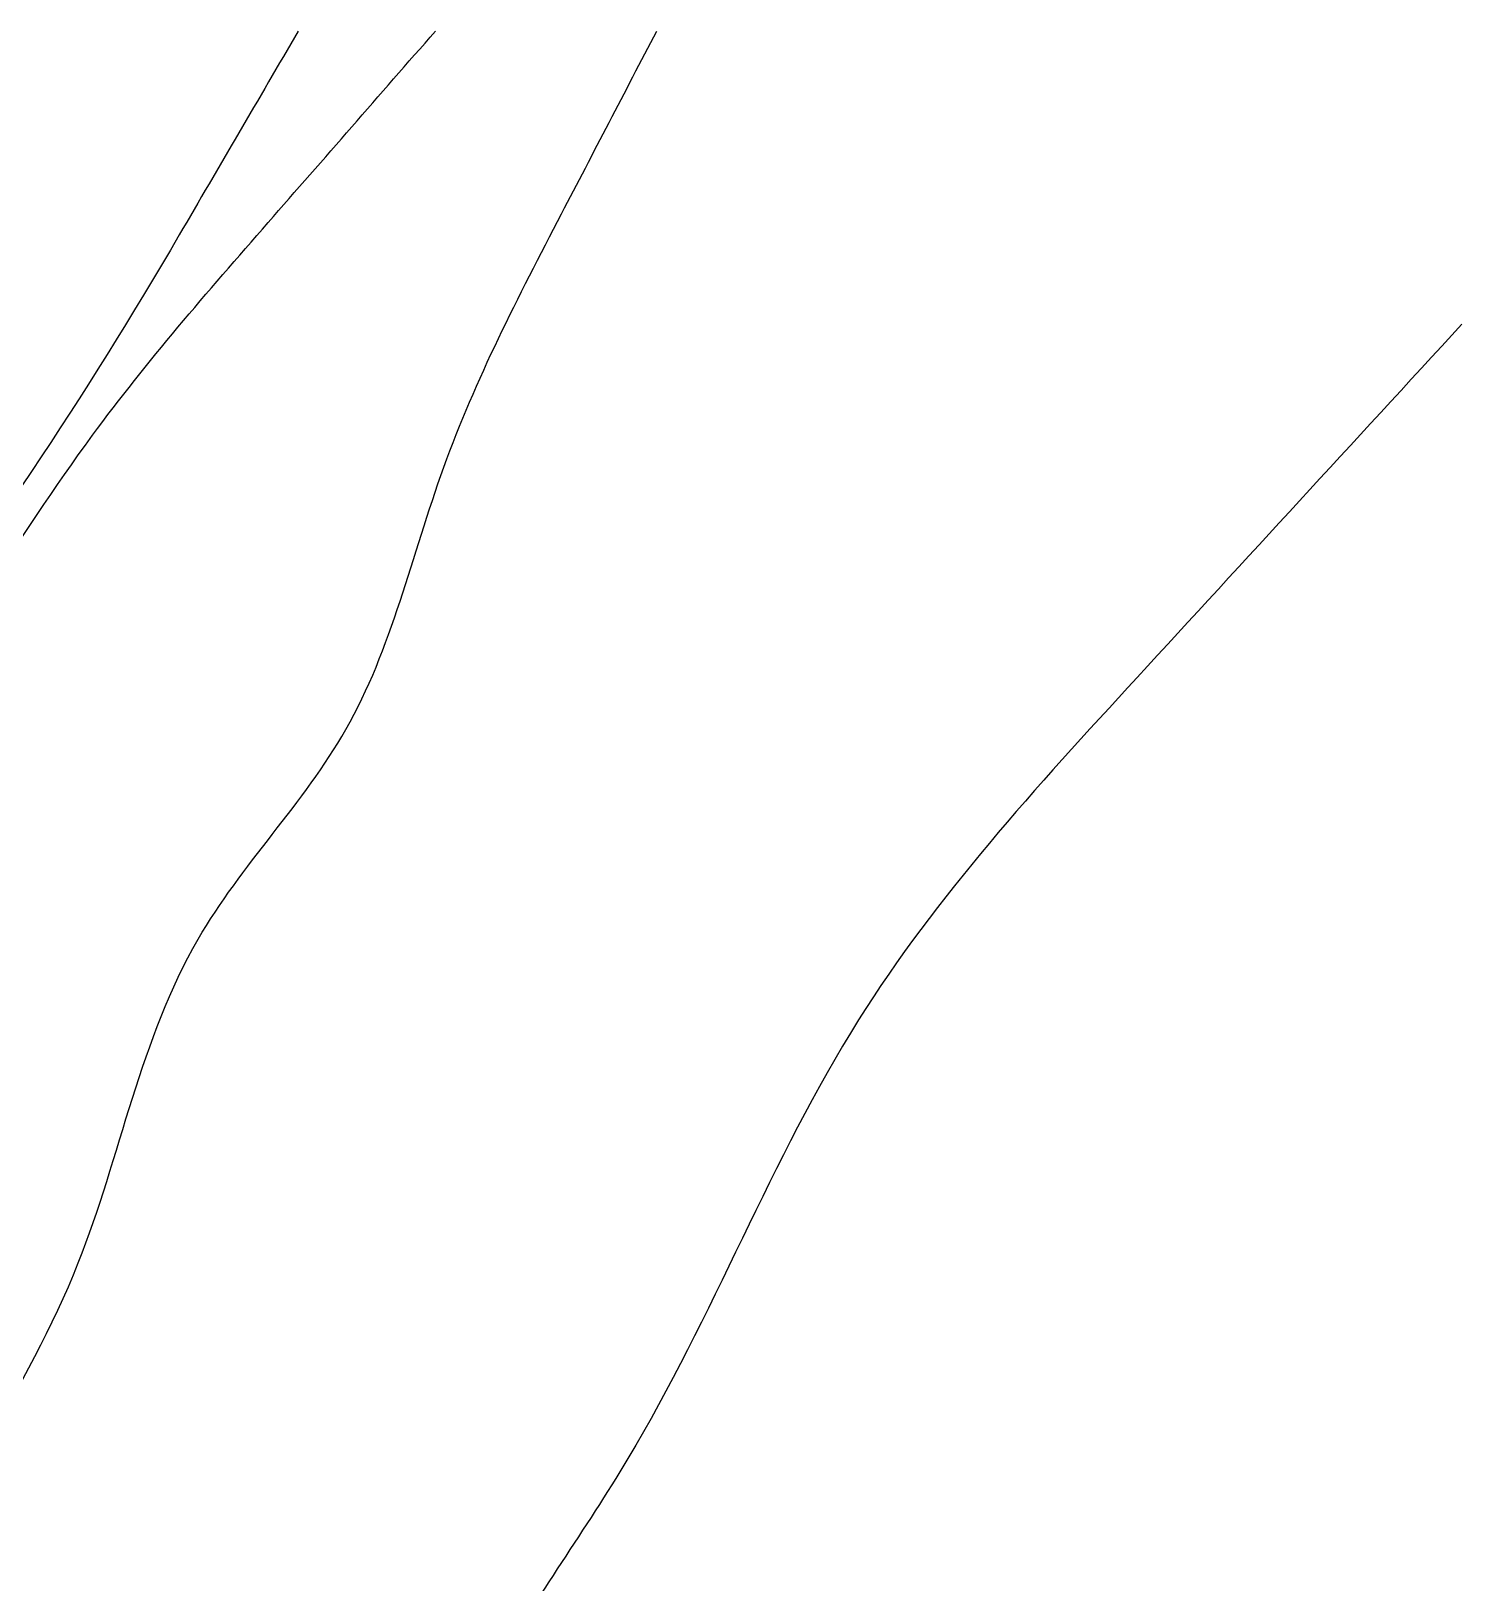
# Model space of a CAD drawing. Header units: metres. Extents: x 6005 to 6594, y -850 to -302.
# Drawn here: x 6435.6 to 6593.7, y -495.4 to -324 of the extents above; entities that cross this region are included whole.
import ezdxf

# ---------------------------------------------------------------- set-up
doc = ezdxf.new("R2010")
doc.units = ezdxf.units.M
doc.layers.add('_Caminos', color=2, linetype='Continuous')
doc.layers.add('_Tierras', color=51, linetype='Continuous')

msp = doc.modelspace()

# ---------------------------------------------------------------- linework, layer by layer
at = {"layer": '_Caminos', "color": 2}
for points, knots in [([(6341.58, -520.1), (6340.22, -519.45), (6336.88, -517.85), (6335.55, -511.24), (6340.97, -507.88), (6344.27, -499.67), (6354.65, -487.92), (6364.98, -467.3), (6388.6, -439.43), (6417.74, -408.67), (6439.03, -371.21), (6455.1, -352.82), (6461.8, -345.16), (6467.96, -338.11), (6474.12, -331.06), (6480.28, -324.01)], [0, 0, 0, 0, 4.451856, 10.881112, 15.215941, 22.064983, 36.775961, 61.916965, 90.703151, 145.936337, 188.593093, 219.073311, 219.073311, 219.073311, 247.110114, 247.110114, 247.110114, 247.110114]), ([(6465.12, -324.01), (6460.74, -331.51), (6456.36, -339.02), (6451.98, -346.52), (6451.98, -346.52), (6451.98, -346.53), (6451.98, -346.53), (6441.59, -364.32), (6424.11, -390.72), (6393.55, -426), (6371.34, -447.7), (6361.2, -472.11), (6352.32, -476.4), (6351.14, -476.3)], [-25.905908, -25.905908, -25.905908, -25.905908, -0.001864, -0.001864, -0.001864, 0, 0, 0, 61.418794, 94.803665, 141.048068, 161.004712, 165.285484, 165.285484, 165.285484, 165.285484])]:
    msp.add_open_spline(points, degree=3, knots=knots, dxfattribs=at)
at = {"layer": '_Tierras', "color": 2}
for points, knots in [([(6390.89, -532.61), (6395.41, -530.57), (6409.06, -524.38), (6420.22, -494.18), (6442.78, -464.16), (6449.38, -425.48), (6473.38, -401.75), (6479.94, -371.6), (6489.46, -353.32), (6494.21, -344.18), (6497.72, -337.46), (6501.22, -330.73), (6504.72, -324.01)], [0, 0, 0, 0, 14.500178, 43.809324, 89.878491, 128.014096, 156.338868, 187.258131, 218.133343, 218.133343, 218.133343, 240.867155, 240.867155, 240.867155, 240.867155]), ([(6593.67, -356.38), (6581.71, -369.38), (6569.76, -382.38), (6557.8, -395.39), (6546.7, -407.46), (6523.14, -433.08), (6507.71, -474.66), (6484.47, -506.4), (6470.68, -542.31), (6457.03, -568.08), (6448.84, -583.36)], [-52.539913, -52.539913, -52.539913, -52.539913, 0, 0, 0, 48.782865, 103.524478, 130.707769, 166.15661, 218.190332, 218.190332, 218.190332, 218.190332]), ([(6593.67, -551.03), (6576.89, -546.5), (6560.12, -541.97), (6543.35, -537.44), (6531.34, -534.2), (6501.45, -526.13), (6453.06, -522.58), (6411.83, -497.44), (6397.1, -466.44), (6386.43, -453.94), (6381.4, -448.15)], [-52.027931, -52.027931, -52.027931, -52.027931, 0, 0, 0, 37.224055, 92.715512, 145.027801, 171.284614, 194.225222, 194.225222, 194.225222, 194.225222])]:
    msp.add_open_spline(points, degree=3, knots=knots, dxfattribs=at)

doc.saveas('drawing.dxf')
